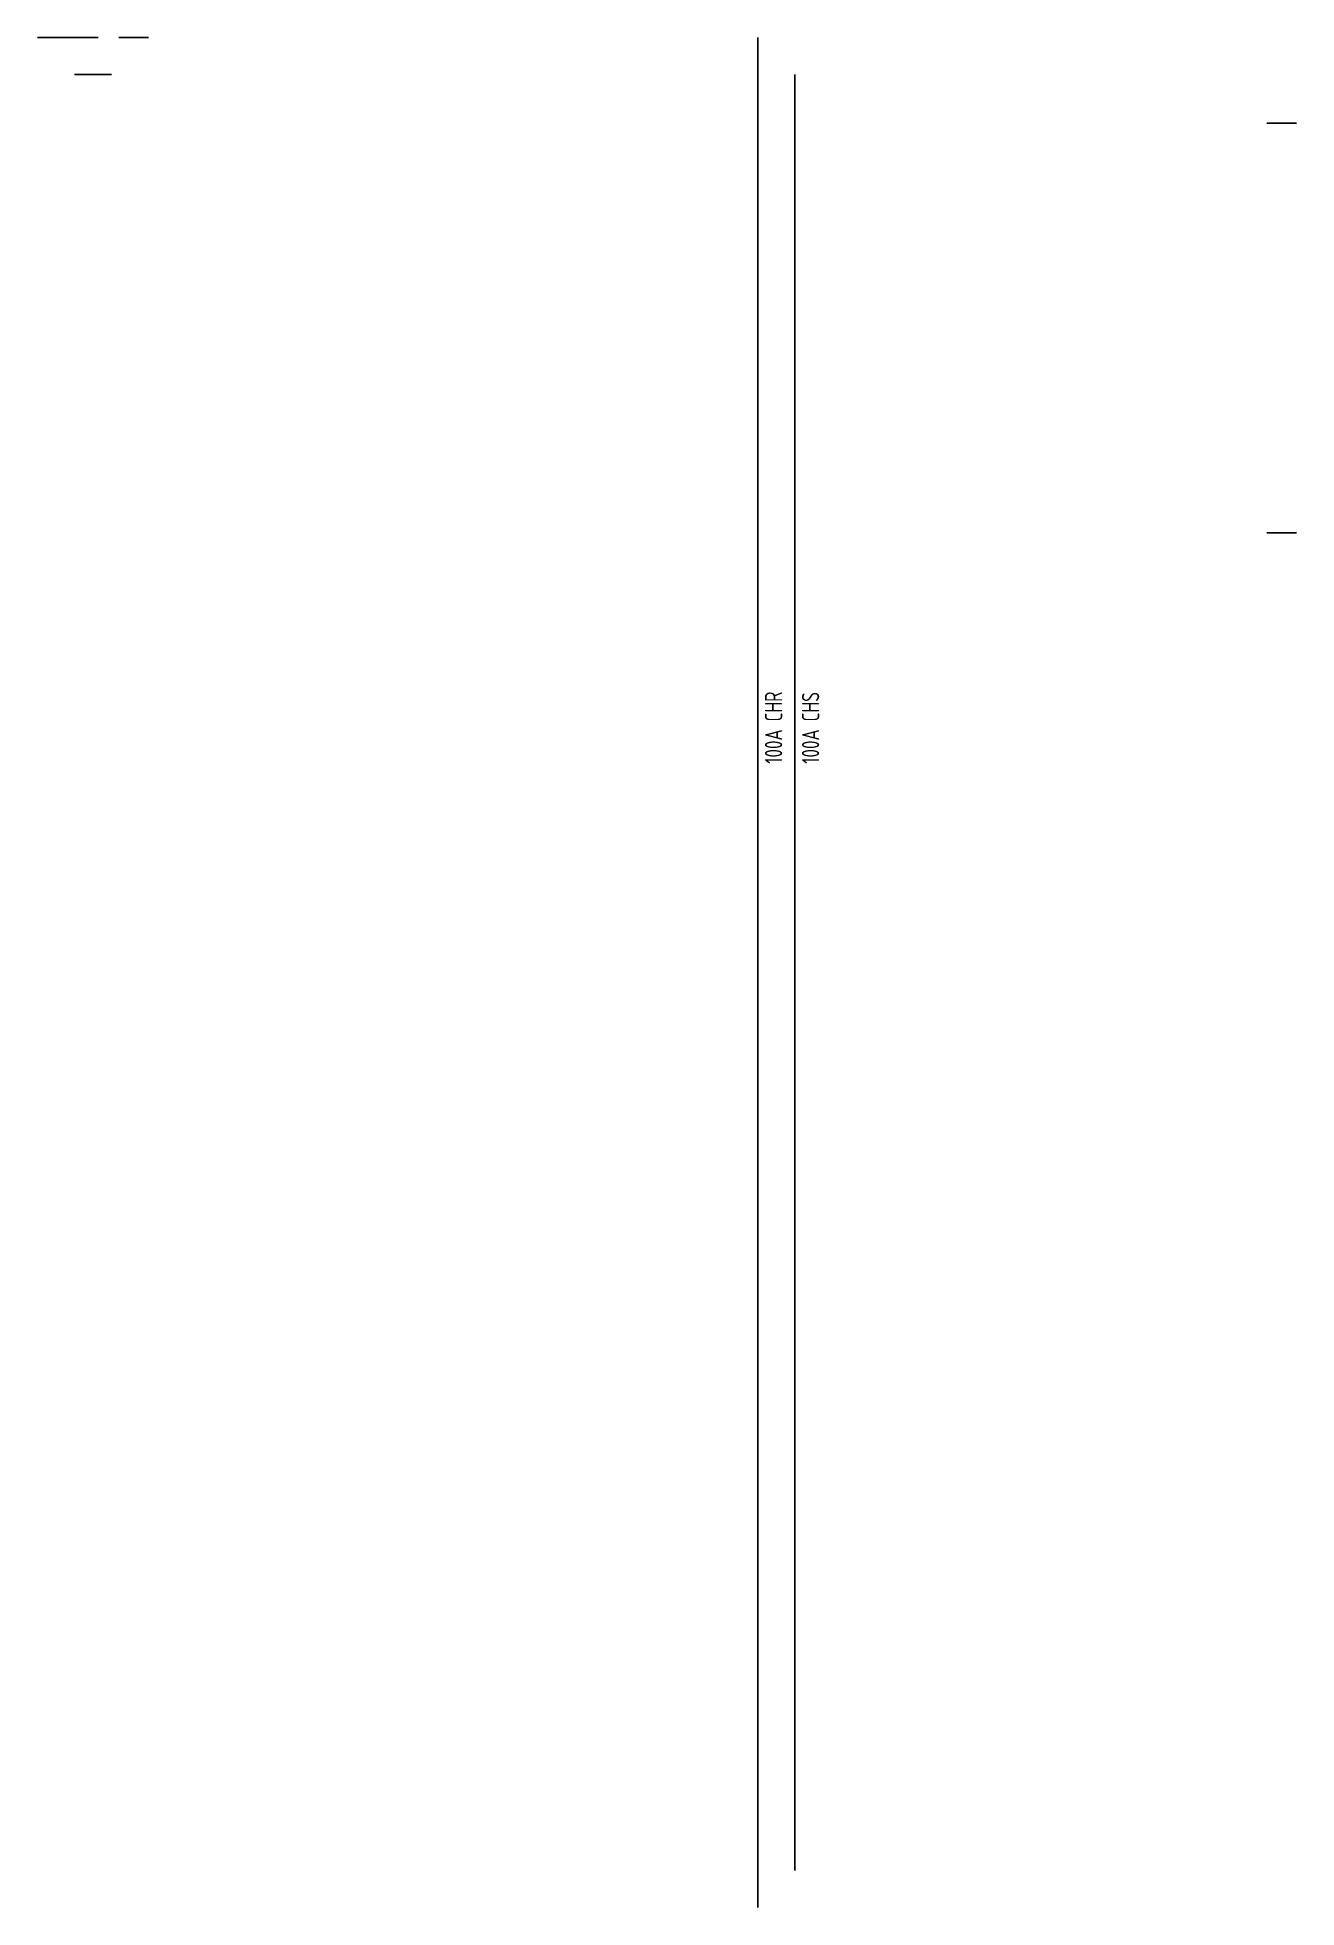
# Model space of a CAD drawing. Extents: x 38046 to 42076, y 84937 to 85507.
# Drawn here: x 38303.3 to 38507.4, y 85041.9 to 85345 of the extents above.
import ezdxf
from ezdxf.enums import TextEntityAlignment as Align

# ---------------------------------------------------------------- set-up
doc = ezdxf.new("R2010")
doc.units = 0
doc.header["$LTSCALE"] = 10
for name, color, linetype in [('M-CPIPE-TEXT', 3, 'Continuous'), ('M-PIPE-CHWR20', 110, 'Continuous'), ('M-PIPE-CHWS12', 130, 'Continuous')]:
    doc.layers.add(name, color=color, linetype=linetype)
doc.styles.add('AA-TXT', font='isocp.shx', dxfattribs={"bigfont": 'chineset.shx'})

msp = doc.modelspace()

# ---------------------------------------------------------------- linework, layer by layer
at = {"layer": 'M-PIPE-CHWR20', "ltscale": 0.1}
for p, q in [((38313.103, 85345.05), (38303.268, 85345.05)), ((38321.268, 85345.05), (38316.471, 85345.05)), ((38420.024, 85041.9), (38420.024, 85345.05)), ((38315.268, 85339.05), (38309.268, 85339.05))]:
    msp.add_line(p, q, dxfattribs=at)
at = {"layer": 'M-PIPE-CHWS12', "ltscale": 0.1}
for p, q in [((38426.024, 85047.9), (38426.024, 85339.05)), ((38502.583, 85331.175), (38507.381, 85331.175)), ((38502.583, 85264.739), (38507.381, 85264.739))]:
    msp.add_line(p, q, dxfattribs=at)

# ---------------------------------------------------------------- texts
at = {"layer": 'M-CPIPE-TEXT', "style": 'AA-TXT', "width": 0.8}
for s, p in [('100A CHR', (38422.599, 85227.312)), ('100A CHS', (38428.599, 85227.312))]:
    msp.add_text(s, height=2.8, rotation=90, dxfattribs=at).set_placement(p, align=Align.MIDDLE_LEFT)

doc.saveas('drawing.dxf')
